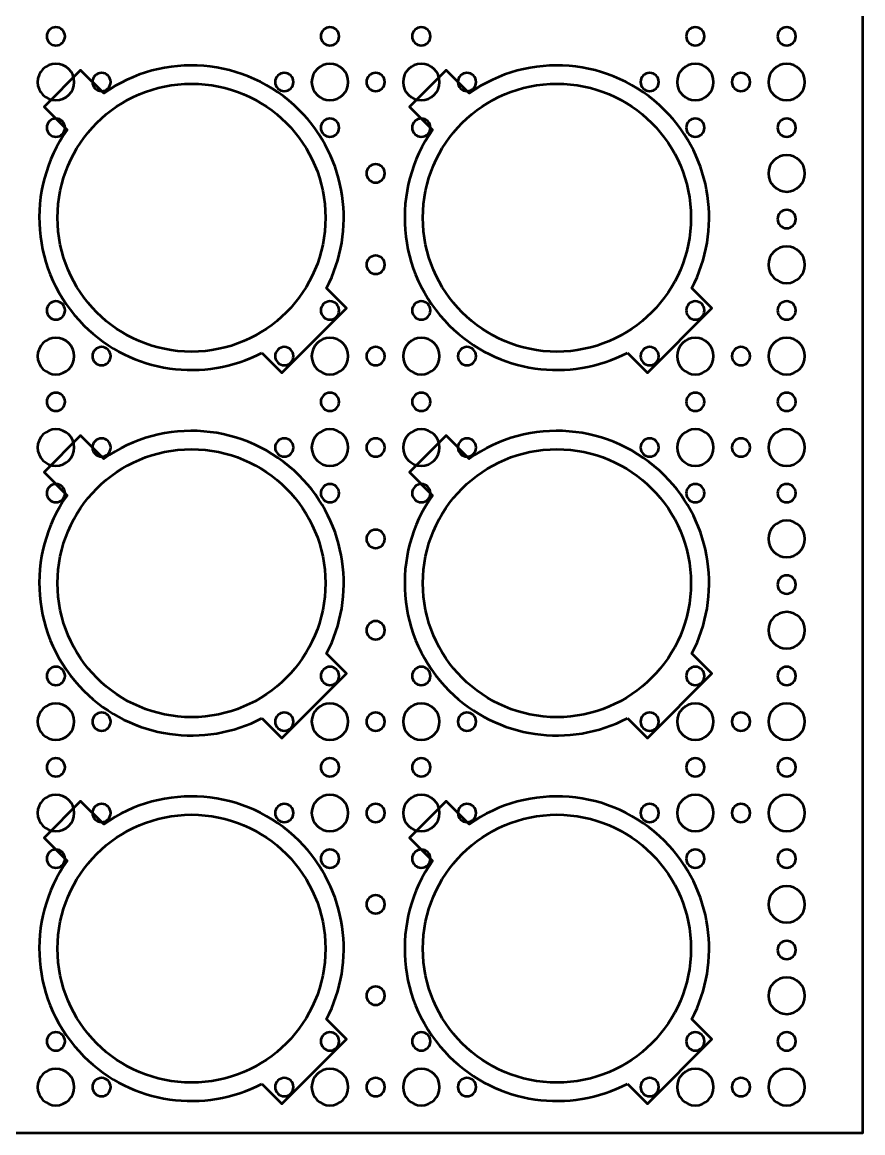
# Model space of a CAD drawing. Header units: centimetres. Extents: x -25 to 25, y -21 to 21.
# Drawn here: x 11.2 to 25, y -21 to -2.77 of the extents above; entities that cross this region are included whole.
import ezdxf

# ---------------------------------------------------------------- set-up
doc = ezdxf.new("R2010")
doc.units = ezdxf.units.CM
doc.header["$MEASUREMENT"] = 0
doc.layers.add('Layer 1', color=7, linetype='Continuous')

msp = doc.modelspace()

# ---------------------------------------------------------------- linework, layer by layer
at = {"layer": 'Layer 1', "lineweight": 53}
msp.add_lwpolyline([(-25, -21), (25, -21), (25, 21), (-25, 21), (-25, -21)], close=True, dxfattribs=at)
for centre in [(13.97716, -5.97715), (19.97716, -5.97715), (13.97716, -11.97715), (19.97716, -11.97715), (13.97716, -17.97715), (19.97716, -17.97715)]:
    msp.add_ellipse(centre, major_axis=(0, 2.2), ratio=1, dxfattribs=at)
for points in [[(11.6, -2.99998), (11.6, -2.91714), (11.66716, -2.84998), (11.75, -2.84998), (11.75, -2.84998), (11.83284, -2.84998), (11.9, -2.91714), (11.9, -2.99998), (11.9, -2.99998), (11.9, -3.08282), (11.83284, -3.14998), (11.75, -3.14998), (11.75, -3.14998), (11.66716, -3.14998), (11.6, -3.08282), (11.6, -2.99998)], [(16.1, -2.99998), (16.1, -2.91714), (16.16716, -2.84998), (16.25, -2.84998), (16.25, -2.84998), (16.33284, -2.84998), (16.4, -2.91714), (16.4, -2.99998), (16.4, -2.99998), (16.4, -3.08282), (16.33284, -3.14998), (16.25, -3.14998), (16.25, -3.14998), (16.16716, -3.14998), (16.1, -3.08282), (16.1, -2.99998)], [(17.6, -2.99998), (17.6, -2.91714), (17.66716, -2.84998), (17.75, -2.84998), (17.75, -2.84998), (17.83284, -2.84998), (17.9, -2.91714), (17.9, -2.99998), (17.9, -2.99998), (17.9, -3.08282), (17.83284, -3.14998), (17.75, -3.14998), (17.75, -3.14998), (17.66716, -3.14998), (17.6, -3.08282), (17.6, -2.99998)], [(22.1, -2.99998), (22.1, -2.91714), (22.16716, -2.84998), (22.25, -2.84998), (22.25, -2.84998), (22.33284, -2.84998), (22.4, -2.91714), (22.4, -2.99998), (22.4, -2.99998), (22.4, -3.08282), (22.33284, -3.14998), (22.25, -3.14998), (22.25, -3.14998), (22.16716, -3.14998), (22.1, -3.08282), (22.1, -2.99998)], [(23.6, -2.99998), (23.6, -2.91714), (23.66716, -2.84998), (23.75, -2.84998), (23.75, -2.84998), (23.83284, -2.84998), (23.9, -2.91714), (23.9, -2.99998), (23.9, -2.99998), (23.9, -3.08282), (23.83284, -3.14998), (23.75, -3.14998), (23.75, -3.14998), (23.66716, -3.14998), (23.6, -3.08282), (23.6, -2.99998)], [(11.75, -3.44998), (11.91569, -3.44998), (12.05, -3.58429), (12.05, -3.74998), (12.05, -3.74998), (12.05, -3.91567), (11.91569, -4.04998), (11.75, -4.04998), (11.75, -4.04998), (11.58431, -4.04998), (11.45, -3.91567), (11.45, -3.74998), (11.45, -3.74998), (11.45, -3.58429), (11.58431, -3.44998), (11.75, -3.44998)], [(16.25, -3.44998), (16.41569, -3.44998), (16.55, -3.58429), (16.55, -3.74998), (16.55, -3.74998), (16.55, -3.91567), (16.41569, -4.04998), (16.25, -4.04998), (16.25, -4.04998), (16.08431, -4.04998), (15.95, -3.91567), (15.95, -3.74998), (15.95, -3.74998), (15.95, -3.58429), (16.08431, -3.44998), (16.25, -3.44998)], [(17.75, -3.44998), (17.91569, -3.44998), (18.05, -3.58429), (18.05, -3.74998), (18.05, -3.74998), (18.05, -3.91567), (17.91569, -4.04998), (17.75, -4.04998), (17.75, -4.04998), (17.58431, -4.04998), (17.45, -3.91567), (17.45, -3.74998), (17.45, -3.74998), (17.45, -3.58429), (17.58431, -3.44998), (17.75, -3.44998)], [(22.25, -3.44998), (22.41569, -3.44998), (22.55, -3.58429), (22.55, -3.74998), (22.55, -3.74998), (22.55, -3.91567), (22.41569, -4.04998), (22.25, -4.04998), (22.25, -4.04998), (22.08431, -4.04998), (21.95, -3.91567), (21.95, -3.74998), (21.95, -3.74998), (21.95, -3.58429), (22.08431, -3.44998), (22.25, -3.44998)], [(23.75, -3.44998), (23.91569, -3.44998), (24.05, -3.58429), (24.05, -3.74998), (24.05, -3.74998), (24.05, -3.91567), (23.91569, -4.04998), (23.75, -4.04998), (23.75, -4.04998), (23.58431, -4.04998), (23.45, -3.91567), (23.45, -3.74998), (23.45, -3.74998), (23.45, -3.58429), (23.58431, -3.44998), (23.75, -3.44998)], [(12.5, -3.59998), (12.58284, -3.59998), (12.65, -3.66714), (12.65, -3.74998), (12.65, -3.74998), (12.65, -3.83282), (12.58284, -3.89998), (12.5, -3.89998), (12.5, -3.89998), (12.41716, -3.89998), (12.35, -3.83282), (12.35, -3.74998), (12.35, -3.74998), (12.35, -3.66714), (12.41716, -3.59998), (12.5, -3.59998)], [(15.5, -3.59998), (15.58284, -3.59998), (15.65, -3.66714), (15.65, -3.74998), (15.65, -3.74998), (15.65, -3.83282), (15.58284, -3.89998), (15.5, -3.89998), (15.5, -3.89998), (15.41716, -3.89998), (15.35, -3.83282), (15.35, -3.74998), (15.35, -3.74998), (15.35, -3.66714), (15.41716, -3.59998), (15.5, -3.59998)], [(17, -3.59998), (17.08284, -3.59998), (17.15, -3.66714), (17.15, -3.74998), (17.15, -3.74998), (17.15, -3.83282), (17.08284, -3.89998), (17, -3.89998), (17, -3.89998), (16.91716, -3.89998), (16.85, -3.83282), (16.85, -3.74998), (16.85, -3.74998), (16.85, -3.66714), (16.91716, -3.59998), (17, -3.59998)], [(18.5, -3.59998), (18.58284, -3.59998), (18.65, -3.66714), (18.65, -3.74998), (18.65, -3.74998), (18.65, -3.83282), (18.58284, -3.89998), (18.5, -3.89998), (18.5, -3.89998), (18.41716, -3.89998), (18.35, -3.83282), (18.35, -3.74998), (18.35, -3.74998), (18.35, -3.66714), (18.41716, -3.59998), (18.5, -3.59998)], [(21.5, -3.59998), (21.58284, -3.59998), (21.65, -3.66714), (21.65, -3.74998), (21.65, -3.74998), (21.65, -3.83282), (21.58284, -3.89998), (21.5, -3.89998), (21.5, -3.89998), (21.41716, -3.89998), (21.35, -3.83282), (21.35, -3.74998), (21.35, -3.74998), (21.35, -3.66714), (21.41716, -3.59998), (21.5, -3.59998)], [(23, -3.59998), (23.08284, -3.59998), (23.15, -3.66714), (23.15, -3.74998), (23.15, -3.74998), (23.15, -3.83282), (23.08284, -3.89998), (23, -3.89998), (23, -3.89998), (22.91716, -3.89998), (22.85, -3.83282), (22.85, -3.74998), (22.85, -3.74998), (22.85, -3.66714), (22.91716, -3.59998), (23, -3.59998)], [(11.6, -4.49998), (11.6, -4.41714), (11.66716, -4.34998), (11.75, -4.34998), (11.75, -4.34998), (11.83284, -4.34998), (11.9, -4.41714), (11.9, -4.49998), (11.9, -4.49998), (11.9, -4.58282), (11.83284, -4.64998), (11.75, -4.64998), (11.75, -4.64998), (11.66716, -4.64998), (11.6, -4.58282), (11.6, -4.49998)], [(16.1, -4.49998), (16.1, -4.41714), (16.16716, -4.34998), (16.25, -4.34998), (16.25, -4.34998), (16.33284, -4.34998), (16.4, -4.41714), (16.4, -4.49998), (16.4, -4.49998), (16.4, -4.58282), (16.33284, -4.64998), (16.25, -4.64998), (16.25, -4.64998), (16.16716, -4.64998), (16.1, -4.58282), (16.1, -4.49998)], [(17.6, -4.49998), (17.6, -4.41714), (17.66716, -4.34998), (17.75, -4.34998), (17.75, -4.34998), (17.83284, -4.34998), (17.9, -4.41714), (17.9, -4.49998), (17.9, -4.49998), (17.9, -4.58282), (17.83284, -4.64998), (17.75, -4.64998), (17.75, -4.64998), (17.66716, -4.64998), (17.6, -4.58282), (17.6, -4.49998)], [(22.1, -4.49998), (22.1, -4.41714), (22.16716, -4.34998), (22.25, -4.34998), (22.25, -4.34998), (22.33284, -4.34998), (22.4, -4.41714), (22.4, -4.49998), (22.4, -4.49998), (22.4, -4.58282), (22.33284, -4.64998), (22.25, -4.64998), (22.25, -4.64998), (22.16716, -4.64998), (22.1, -4.58282), (22.1, -4.49998)], [(23.6, -4.49998), (23.6, -4.41714), (23.66716, -4.34998), (23.75, -4.34998), (23.75, -4.34998), (23.83284, -4.34998), (23.9, -4.41714), (23.9, -4.49998), (23.9, -4.49998), (23.9, -4.58282), (23.83284, -4.64998), (23.75, -4.64998), (23.75, -4.64998), (23.66716, -4.64998), (23.6, -4.58282), (23.6, -4.49998)], [(17, -5.09998), (17.08284, -5.09998), (17.15, -5.16714), (17.15, -5.24998), (17.15, -5.24998), (17.15, -5.33282), (17.08284, -5.39998), (17, -5.39998), (17, -5.39998), (16.91716, -5.39998), (16.85, -5.33282), (16.85, -5.24998), (16.85, -5.24998), (16.85, -5.16714), (16.91716, -5.09998), (17, -5.09998)], [(23.45, -5.24998), (23.45, -5.08429), (23.58431, -4.94998), (23.75, -4.94998), (23.75, -4.94998), (23.91569, -4.94998), (24.05, -5.08429), (24.05, -5.24998), (24.05, -5.24998), (24.05, -5.41567), (23.91569, -5.54998), (23.75, -5.54998), (23.75, -5.54998), (23.58431, -5.54998), (23.45, -5.41567), (23.45, -5.24998)], [(23.6, -5.99998), (23.6, -5.91714), (23.66716, -5.84998), (23.75, -5.84998), (23.75, -5.84998), (23.83284, -5.84998), (23.9, -5.91714), (23.9, -5.99998), (23.9, -5.99998), (23.9, -6.08282), (23.83284, -6.14998), (23.75, -6.14998), (23.75, -6.14998), (23.66716, -6.14998), (23.6, -6.08282), (23.6, -5.99998)], [(23.45, -6.74998), (23.45, -6.58429), (23.58431, -6.44998), (23.75, -6.44998), (23.75, -6.44998), (23.91569, -6.44998), (24.05, -6.58429), (24.05, -6.74998), (24.05, -6.74998), (24.05, -6.91567), (23.91569, -7.04998), (23.75, -7.04998), (23.75, -7.04998), (23.58431, -7.04998), (23.45, -6.91567), (23.45, -6.74998)], [(17, -6.59998), (17.08284, -6.59998), (17.15, -6.66714), (17.15, -6.74998), (17.15, -6.74998), (17.15, -6.83282), (17.08284, -6.89998), (17, -6.89998), (17, -6.89998), (16.91716, -6.89998), (16.85, -6.83282), (16.85, -6.74998), (16.85, -6.74998), (16.85, -6.66714), (16.91716, -6.59998), (17, -6.59998)], [(11.6, -7.49998), (11.6, -7.41714), (11.66716, -7.34998), (11.75, -7.34998), (11.75, -7.34998), (11.83284, -7.34998), (11.9, -7.41714), (11.9, -7.49998), (11.9, -7.49998), (11.9, -7.58282), (11.83284, -7.64998), (11.75, -7.64998), (11.75, -7.64998), (11.66716, -7.64998), (11.6, -7.58282), (11.6, -7.49998)], [(16.1, -7.49998), (16.1, -7.41714), (16.16716, -7.34998), (16.25, -7.34998), (16.25, -7.34998), (16.33284, -7.34998), (16.4, -7.41714), (16.4, -7.49998), (16.4, -7.49998), (16.4, -7.58282), (16.33284, -7.64998), (16.25, -7.64998), (16.25, -7.64998), (16.16716, -7.64998), (16.1, -7.58282), (16.1, -7.49998)], [(17.6, -7.49998), (17.6, -7.41714), (17.66716, -7.34998), (17.75, -7.34998), (17.75, -7.34998), (17.83284, -7.34998), (17.9, -7.41714), (17.9, -7.49998), (17.9, -7.49998), (17.9, -7.58282), (17.83284, -7.64998), (17.75, -7.64998), (17.75, -7.64998), (17.66716, -7.64998), (17.6, -7.58282), (17.6, -7.49998)], [(22.1, -7.49998), (22.1, -7.41714), (22.16716, -7.34998), (22.25, -7.34998), (22.25, -7.34998), (22.33284, -7.34998), (22.4, -7.41714), (22.4, -7.49998), (22.4, -7.49998), (22.4, -7.58282), (22.33284, -7.64998), (22.25, -7.64998), (22.25, -7.64998), (22.16716, -7.64998), (22.1, -7.58282), (22.1, -7.49998)], [(23.6, -7.49998), (23.6, -7.41714), (23.66716, -7.34998), (23.75, -7.34998), (23.75, -7.34998), (23.83284, -7.34998), (23.9, -7.41714), (23.9, -7.49998), (23.9, -7.49998), (23.9, -7.58282), (23.83284, -7.64998), (23.75, -7.64998), (23.75, -7.64998), (23.66716, -7.64998), (23.6, -7.58282), (23.6, -7.49998)], [(11.75, -7.94998), (11.91569, -7.94998), (12.05, -8.08429), (12.05, -8.24998), (12.05, -8.24998), (12.05, -8.41567), (11.91569, -8.54998), (11.75, -8.54998), (11.75, -8.54998), (11.58431, -8.54998), (11.45, -8.41567), (11.45, -8.24998), (11.45, -8.24998), (11.45, -8.08429), (11.58431, -7.94998), (11.75, -7.94998)], [(16.25, -7.94998), (16.41569, -7.94998), (16.55, -8.08429), (16.55, -8.24998), (16.55, -8.24998), (16.55, -8.41567), (16.41569, -8.54998), (16.25, -8.54998), (16.25, -8.54998), (16.08431, -8.54998), (15.95, -8.41567), (15.95, -8.24998), (15.95, -8.24998), (15.95, -8.08429), (16.08431, -7.94998), (16.25, -7.94998)], [(17.75, -7.94998), (17.91569, -7.94998), (18.05, -8.08429), (18.05, -8.24998), (18.05, -8.24998), (18.05, -8.41567), (17.91569, -8.54998), (17.75, -8.54998), (17.75, -8.54998), (17.58431, -8.54998), (17.45, -8.41567), (17.45, -8.24998), (17.45, -8.24998), (17.45, -8.08429), (17.58431, -7.94998), (17.75, -7.94998)], [(22.25, -7.94998), (22.41569, -7.94998), (22.55, -8.08429), (22.55, -8.24998), (22.55, -8.24998), (22.55, -8.41567), (22.41569, -8.54998), (22.25, -8.54998), (22.25, -8.54998), (22.08431, -8.54998), (21.95, -8.41567), (21.95, -8.24998), (21.95, -8.24998), (21.95, -8.08429), (22.08431, -7.94998), (22.25, -7.94998)], [(23.75, -7.94998), (23.91569, -7.94998), (24.05, -8.08429), (24.05, -8.24998), (24.05, -8.24998), (24.05, -8.41567), (23.91569, -8.54998), (23.75, -8.54998), (23.75, -8.54998), (23.58431, -8.54998), (23.45, -8.41567), (23.45, -8.24998), (23.45, -8.24998), (23.45, -8.08429), (23.58431, -7.94998), (23.75, -7.94998)], [(12.5, -8.09998), (12.58284, -8.09998), (12.65, -8.16714), (12.65, -8.24998), (12.65, -8.24998), (12.65, -8.33282), (12.58284, -8.39998), (12.5, -8.39998), (12.5, -8.39998), (12.41716, -8.39998), (12.35, -8.33282), (12.35, -8.24998), (12.35, -8.24998), (12.35, -8.16714), (12.41716, -8.09998), (12.5, -8.09998)], [(15.5, -8.09998), (15.58284, -8.09998), (15.65, -8.16714), (15.65, -8.24998), (15.65, -8.24998), (15.65, -8.33282), (15.58284, -8.39998), (15.5, -8.39998), (15.5, -8.39998), (15.41716, -8.39998), (15.35, -8.33282), (15.35, -8.24998), (15.35, -8.24998), (15.35, -8.16714), (15.41716, -8.09998), (15.5, -8.09998)], [(17, -8.09998), (17.08284, -8.09998), (17.15, -8.16714), (17.15, -8.24998), (17.15, -8.24998), (17.15, -8.33282), (17.08284, -8.39998), (17, -8.39998), (17, -8.39998), (16.91716, -8.39998), (16.85, -8.33282), (16.85, -8.24998), (16.85, -8.24998), (16.85, -8.16714), (16.91716, -8.09998), (17, -8.09998)], [(18.5, -8.09998), (18.58284, -8.09998), (18.65, -8.16714), (18.65, -8.24998), (18.65, -8.24998), (18.65, -8.33282), (18.58284, -8.39998), (18.5, -8.39998), (18.5, -8.39998), (18.41716, -8.39998), (18.35, -8.33282), (18.35, -8.24998), (18.35, -8.24998), (18.35, -8.16714), (18.41716, -8.09998), (18.5, -8.09998)], [(21.5, -8.09998), (21.58284, -8.09998), (21.65, -8.16714), (21.65, -8.24998), (21.65, -8.24998), (21.65, -8.33282), (21.58284, -8.39998), (21.5, -8.39998), (21.5, -8.39998), (21.41716, -8.39998), (21.35, -8.33282), (21.35, -8.24998), (21.35, -8.24998), (21.35, -8.16714), (21.41716, -8.09998), (21.5, -8.09998)], [(23, -8.09998), (23.08284, -8.09998), (23.15, -8.16714), (23.15, -8.24998), (23.15, -8.24998), (23.15, -8.33282), (23.08284, -8.39998), (23, -8.39998), (23, -8.39998), (22.91716, -8.39998), (22.85, -8.33282), (22.85, -8.24998), (22.85, -8.24998), (22.85, -8.16714), (22.91716, -8.09998), (23, -8.09998)], [(11.6, -8.99998), (11.6, -8.91714), (11.66716, -8.84998), (11.75, -8.84998), (11.75, -8.84998), (11.83284, -8.84998), (11.9, -8.91714), (11.9, -8.99998), (11.9, -8.99998), (11.9, -9.08282), (11.83284, -9.14998), (11.75, -9.14998), (11.75, -9.14998), (11.66716, -9.14998), (11.6, -9.08282), (11.6, -8.99998)], [(16.1, -8.99998), (16.1, -8.91714), (16.16716, -8.84998), (16.25, -8.84998), (16.25, -8.84998), (16.33284, -8.84998), (16.4, -8.91714), (16.4, -8.99998), (16.4, -8.99998), (16.4, -9.08282), (16.33284, -9.14998), (16.25, -9.14998), (16.25, -9.14998), (16.16716, -9.14998), (16.1, -9.08282), (16.1, -8.99998)], [(17.6, -8.99998), (17.6, -8.91714), (17.66716, -8.84998), (17.75, -8.84998), (17.75, -8.84998), (17.83284, -8.84998), (17.9, -8.91714), (17.9, -8.99998), (17.9, -8.99998), (17.9, -9.08282), (17.83284, -9.14998), (17.75, -9.14998), (17.75, -9.14998), (17.66716, -9.14998), (17.6, -9.08282), (17.6, -8.99998)], [(22.1, -8.99998), (22.1, -8.91714), (22.16716, -8.84998), (22.25, -8.84998), (22.25, -8.84998), (22.33284, -8.84998), (22.4, -8.91714), (22.4, -8.99998), (22.4, -8.99998), (22.4, -9.08282), (22.33284, -9.14998), (22.25, -9.14998), (22.25, -9.14998), (22.16716, -9.14998), (22.1, -9.08282), (22.1, -8.99998)], [(23.6, -8.99998), (23.6, -8.91714), (23.66716, -8.84998), (23.75, -8.84998), (23.75, -8.84998), (23.83284, -8.84998), (23.9, -8.91714), (23.9, -8.99998), (23.9, -8.99998), (23.9, -9.08282), (23.83284, -9.14998), (23.75, -9.14998), (23.75, -9.14998), (23.66716, -9.14998), (23.6, -9.08282), (23.6, -8.99998)], [(11.75, -9.44998), (11.91569, -9.44998), (12.05, -9.58429), (12.05, -9.74998), (12.05, -9.74998), (12.05, -9.91567), (11.91569, -10.04998), (11.75, -10.04998), (11.75, -10.04998), (11.58431, -10.04998), (11.45, -9.91567), (11.45, -9.74998), (11.45, -9.74998), (11.45, -9.58429), (11.58431, -9.44998), (11.75, -9.44998)], [(16.25, -9.44998), (16.41569, -9.44998), (16.55, -9.58429), (16.55, -9.74998), (16.55, -9.74998), (16.55, -9.91567), (16.41569, -10.04998), (16.25, -10.04998), (16.25, -10.04998), (16.08431, -10.04998), (15.95, -9.91567), (15.95, -9.74998), (15.95, -9.74998), (15.95, -9.58429), (16.08431, -9.44998), (16.25, -9.44998)], [(17.75, -9.44998), (17.91569, -9.44998), (18.05, -9.58429), (18.05, -9.74998), (18.05, -9.74998), (18.05, -9.91567), (17.91569, -10.04998), (17.75, -10.04998), (17.75, -10.04998), (17.58431, -10.04998), (17.45, -9.91567), (17.45, -9.74998), (17.45, -9.74998), (17.45, -9.58429), (17.58431, -9.44998), (17.75, -9.44998)], [(22.25, -9.44998), (22.41569, -9.44998), (22.55, -9.58429), (22.55, -9.74998), (22.55, -9.74998), (22.55, -9.91567), (22.41569, -10.04998), (22.25, -10.04998), (22.25, -10.04998), (22.08431, -10.04998), (21.95, -9.91567), (21.95, -9.74998), (21.95, -9.74998), (21.95, -9.58429), (22.08431, -9.44998), (22.25, -9.44998)], [(23.75, -9.44998), (23.91569, -9.44998), (24.05, -9.58429), (24.05, -9.74998), (24.05, -9.74998), (24.05, -9.91567), (23.91569, -10.04998), (23.75, -10.04998), (23.75, -10.04998), (23.58431, -10.04998), (23.45, -9.91567), (23.45, -9.74998), (23.45, -9.74998), (23.45, -9.58429), (23.58431, -9.44998), (23.75, -9.44998)], [(12.5, -9.59998), (12.58284, -9.59998), (12.65, -9.66714), (12.65, -9.74998), (12.65, -9.74998), (12.65, -9.83282), (12.58284, -9.89998), (12.5, -9.89998), (12.5, -9.89998), (12.41716, -9.89998), (12.35, -9.83282), (12.35, -9.74998), (12.35, -9.74998), (12.35, -9.66714), (12.41716, -9.59998), (12.5, -9.59998)], [(15.5, -9.59998), (15.58284, -9.59998), (15.65, -9.66714), (15.65, -9.74998), (15.65, -9.74998), (15.65, -9.83282), (15.58284, -9.89998), (15.5, -9.89998), (15.5, -9.89998), (15.41716, -9.89998), (15.35, -9.83282), (15.35, -9.74998), (15.35, -9.74998), (15.35, -9.66714), (15.41716, -9.59998), (15.5, -9.59998)], [(17, -9.59998), (17.08284, -9.59998), (17.15, -9.66714), (17.15, -9.74998), (17.15, -9.74998), (17.15, -9.83282), (17.08284, -9.89998), (17, -9.89998), (17, -9.89998), (16.91716, -9.89998), (16.85, -9.83282), (16.85, -9.74998), (16.85, -9.74998), (16.85, -9.66714), (16.91716, -9.59998), (17, -9.59998)], [(18.5, -9.59998), (18.58284, -9.59998), (18.65, -9.66714), (18.65, -9.74998), (18.65, -9.74998), (18.65, -9.83282), (18.58284, -9.89998), (18.5, -9.89998), (18.5, -9.89998), (18.41716, -9.89998), (18.35, -9.83282), (18.35, -9.74998), (18.35, -9.74998), (18.35, -9.66714), (18.41716, -9.59998), (18.5, -9.59998)], [(21.5, -9.59998), (21.58284, -9.59998), (21.65, -9.66714), (21.65, -9.74998), (21.65, -9.74998), (21.65, -9.83282), (21.58284, -9.89998), (21.5, -9.89998), (21.5, -9.89998), (21.41716, -9.89998), (21.35, -9.83282), (21.35, -9.74998), (21.35, -9.74998), (21.35, -9.66714), (21.41716, -9.59998), (21.5, -9.59998)], [(23, -9.59998), (23.08284, -9.59998), (23.15, -9.66714), (23.15, -9.74998), (23.15, -9.74998), (23.15, -9.83282), (23.08284, -9.89998), (23, -9.89998), (23, -9.89998), (22.91716, -9.89998), (22.85, -9.83282), (22.85, -9.74998), (22.85, -9.74998), (22.85, -9.66714), (22.91716, -9.59998), (23, -9.59998)], [(11.6, -10.49998), (11.6, -10.41714), (11.66716, -10.34998), (11.75, -10.34998), (11.75, -10.34998), (11.83284, -10.34998), (11.9, -10.41714), (11.9, -10.49998), (11.9, -10.49998), (11.9, -10.58282), (11.83284, -10.64998), (11.75, -10.64998), (11.75, -10.64998), (11.66716, -10.64998), (11.6, -10.58282), (11.6, -10.49998)], [(16.1, -10.49998), (16.1, -10.41714), (16.16716, -10.34998), (16.25, -10.34998), (16.25, -10.34998), (16.33284, -10.34998), (16.4, -10.41714), (16.4, -10.49998), (16.4, -10.49998), (16.4, -10.58282), (16.33284, -10.64998), (16.25, -10.64998), (16.25, -10.64998), (16.16716, -10.64998), (16.1, -10.58282), (16.1, -10.49998)], [(17.6, -10.49998), (17.6, -10.41714), (17.66716, -10.34998), (17.75, -10.34998), (17.75, -10.34998), (17.83284, -10.34998), (17.9, -10.41714), (17.9, -10.49998), (17.9, -10.49998), (17.9, -10.58282), (17.83284, -10.64998), (17.75, -10.64998), (17.75, -10.64998), (17.66716, -10.64998), (17.6, -10.58282), (17.6, -10.49998)], [(22.1, -10.49998), (22.1, -10.41714), (22.16716, -10.34998), (22.25, -10.34998), (22.25, -10.34998), (22.33284, -10.34998), (22.4, -10.41714), (22.4, -10.49998), (22.4, -10.49998), (22.4, -10.58282), (22.33284, -10.64998), (22.25, -10.64998), (22.25, -10.64998), (22.16716, -10.64998), (22.1, -10.58282), (22.1, -10.49998)], [(23.6, -10.49998), (23.6, -10.41714), (23.66716, -10.34998), (23.75, -10.34998), (23.75, -10.34998), (23.83284, -10.34998), (23.9, -10.41714), (23.9, -10.49998), (23.9, -10.49998), (23.9, -10.58282), (23.83284, -10.64998), (23.75, -10.64998), (23.75, -10.64998), (23.66716, -10.64998), (23.6, -10.58282), (23.6, -10.49998)], [(17, -11.09998), (17.08284, -11.09998), (17.15, -11.16714), (17.15, -11.24998), (17.15, -11.24998), (17.15, -11.33282), (17.08284, -11.39998), (17, -11.39998), (17, -11.39998), (16.91716, -11.39998), (16.85, -11.33282), (16.85, -11.24998), (16.85, -11.24998), (16.85, -11.16714), (16.91716, -11.09998), (17, -11.09998)], [(23.45, -11.24998), (23.45, -11.08429), (23.58431, -10.94998), (23.75, -10.94998), (23.75, -10.94998), (23.91569, -10.94998), (24.05, -11.08429), (24.05, -11.24998), (24.05, -11.24998), (24.05, -11.41567), (23.91569, -11.54998), (23.75, -11.54998), (23.75, -11.54998), (23.58431, -11.54998), (23.45, -11.41567), (23.45, -11.24998)], [(23.6, -11.99998), (23.6, -11.91714), (23.66716, -11.84998), (23.75, -11.84998), (23.75, -11.84998), (23.83284, -11.84998), (23.9, -11.91714), (23.9, -11.99998), (23.9, -11.99998), (23.9, -12.08282), (23.83284, -12.14998), (23.75, -12.14998), (23.75, -12.14998), (23.66716, -12.14998), (23.6, -12.08282), (23.6, -11.99998)], [(23.45, -12.74998), (23.45, -12.58429), (23.58431, -12.44998), (23.75, -12.44998), (23.75, -12.44998), (23.91569, -12.44998), (24.05, -12.58429), (24.05, -12.74998), (24.05, -12.74998), (24.05, -12.91567), (23.91569, -13.04998), (23.75, -13.04998), (23.75, -13.04998), (23.58431, -13.04998), (23.45, -12.91567), (23.45, -12.74998)], [(17, -12.59998), (17.08284, -12.59998), (17.15, -12.66714), (17.15, -12.74998), (17.15, -12.74998), (17.15, -12.83282), (17.08284, -12.89998), (17, -12.89998), (17, -12.89998), (16.91716, -12.89998), (16.85, -12.83282), (16.85, -12.74998), (16.85, -12.74998), (16.85, -12.66714), (16.91716, -12.59998), (17, -12.59998)], [(11.6, -13.49998), (11.6, -13.41714), (11.66716, -13.34998), (11.75, -13.34998), (11.75, -13.34998), (11.83284, -13.34998), (11.9, -13.41714), (11.9, -13.49998), (11.9, -13.49998), (11.9, -13.58282), (11.83284, -13.64998), (11.75, -13.64998), (11.75, -13.64998), (11.66716, -13.64998), (11.6, -13.58282), (11.6, -13.49998)], [(16.1, -13.49998), (16.1, -13.41714), (16.16716, -13.34998), (16.25, -13.34998), (16.25, -13.34998), (16.33284, -13.34998), (16.4, -13.41714), (16.4, -13.49998), (16.4, -13.49998), (16.4, -13.58282), (16.33284, -13.64998), (16.25, -13.64998), (16.25, -13.64998), (16.16716, -13.64998), (16.1, -13.58282), (16.1, -13.49998)], [(17.6, -13.49998), (17.6, -13.41714), (17.66716, -13.34998), (17.75, -13.34998), (17.75, -13.34998), (17.83284, -13.34998), (17.9, -13.41714), (17.9, -13.49998), (17.9, -13.49998), (17.9, -13.58282), (17.83284, -13.64998), (17.75, -13.64998), (17.75, -13.64998), (17.66716, -13.64998), (17.6, -13.58282), (17.6, -13.49998)], [(22.1, -13.49998), (22.1, -13.41714), (22.16716, -13.34998), (22.25, -13.34998), (22.25, -13.34998), (22.33284, -13.34998), (22.4, -13.41714), (22.4, -13.49998), (22.4, -13.49998), (22.4, -13.58282), (22.33284, -13.64998), (22.25, -13.64998), (22.25, -13.64998), (22.16716, -13.64998), (22.1, -13.58282), (22.1, -13.49998)], [(23.6, -13.49998), (23.6, -13.41714), (23.66716, -13.34998), (23.75, -13.34998), (23.75, -13.34998), (23.83284, -13.34998), (23.9, -13.41714), (23.9, -13.49998), (23.9, -13.49998), (23.9, -13.58282), (23.83284, -13.64998), (23.75, -13.64998), (23.75, -13.64998), (23.66716, -13.64998), (23.6, -13.58282), (23.6, -13.49998)], [(11.75, -13.94998), (11.91569, -13.94998), (12.05, -14.08429), (12.05, -14.24998), (12.05, -14.24998), (12.05, -14.41567), (11.91569, -14.54998), (11.75, -14.54998), (11.75, -14.54998), (11.58431, -14.54998), (11.45, -14.41567), (11.45, -14.24998), (11.45, -14.24998), (11.45, -14.08429), (11.58431, -13.94998), (11.75, -13.94998)], [(16.25, -13.94998), (16.41569, -13.94998), (16.55, -14.08429), (16.55, -14.24998), (16.55, -14.24998), (16.55, -14.41567), (16.41569, -14.54998), (16.25, -14.54998), (16.25, -14.54998), (16.08431, -14.54998), (15.95, -14.41567), (15.95, -14.24998), (15.95, -14.24998), (15.95, -14.08429), (16.08431, -13.94998), (16.25, -13.94998)], [(17.75, -13.94998), (17.91569, -13.94998), (18.05, -14.08429), (18.05, -14.24998), (18.05, -14.24998), (18.05, -14.41567), (17.91569, -14.54998), (17.75, -14.54998), (17.75, -14.54998), (17.58431, -14.54998), (17.45, -14.41567), (17.45, -14.24998), (17.45, -14.24998), (17.45, -14.08429), (17.58431, -13.94998), (17.75, -13.94998)], [(22.25, -13.94998), (22.41569, -13.94998), (22.55, -14.08429), (22.55, -14.24998), (22.55, -14.24998), (22.55, -14.41567), (22.41569, -14.54998), (22.25, -14.54998), (22.25, -14.54998), (22.08431, -14.54998), (21.95, -14.41567), (21.95, -14.24998), (21.95, -14.24998), (21.95, -14.08429), (22.08431, -13.94998), (22.25, -13.94998)], [(23.75, -13.94998), (23.91569, -13.94998), (24.05, -14.08429), (24.05, -14.24998), (24.05, -14.24998), (24.05, -14.41567), (23.91569, -14.54998), (23.75, -14.54998), (23.75, -14.54998), (23.58431, -14.54998), (23.45, -14.41567), (23.45, -14.24998), (23.45, -14.24998), (23.45, -14.08429), (23.58431, -13.94998), (23.75, -13.94998)], [(12.5, -14.09998), (12.58284, -14.09998), (12.65, -14.16714), (12.65, -14.24998), (12.65, -14.24998), (12.65, -14.33282), (12.58284, -14.39998), (12.5, -14.39998), (12.5, -14.39998), (12.41716, -14.39998), (12.35, -14.33282), (12.35, -14.24998), (12.35, -14.24998), (12.35, -14.16714), (12.41716, -14.09998), (12.5, -14.09998)], [(15.5, -14.09998), (15.58284, -14.09998), (15.65, -14.16714), (15.65, -14.24998), (15.65, -14.24998), (15.65, -14.33282), (15.58284, -14.39998), (15.5, -14.39998), (15.5, -14.39998), (15.41716, -14.39998), (15.35, -14.33282), (15.35, -14.24998), (15.35, -14.24998), (15.35, -14.16714), (15.41716, -14.09998), (15.5, -14.09998)], [(17, -14.09998), (17.08284, -14.09998), (17.15, -14.16714), (17.15, -14.24998), (17.15, -14.24998), (17.15, -14.33282), (17.08284, -14.39998), (17, -14.39998), (17, -14.39998), (16.91716, -14.39998), (16.85, -14.33282), (16.85, -14.24998), (16.85, -14.24998), (16.85, -14.16714), (16.91716, -14.09998), (17, -14.09998)], [(18.5, -14.09998), (18.58284, -14.09998), (18.65, -14.16714), (18.65, -14.24998), (18.65, -14.24998), (18.65, -14.33282), (18.58284, -14.39998), (18.5, -14.39998), (18.5, -14.39998), (18.41716, -14.39998), (18.35, -14.33282), (18.35, -14.24998), (18.35, -14.24998), (18.35, -14.16714), (18.41716, -14.09998), (18.5, -14.09998)], [(21.5, -14.09998), (21.58284, -14.09998), (21.65, -14.16714), (21.65, -14.24998), (21.65, -14.24998), (21.65, -14.33282), (21.58284, -14.39998), (21.5, -14.39998), (21.5, -14.39998), (21.41716, -14.39998), (21.35, -14.33282), (21.35, -14.24998), (21.35, -14.24998), (21.35, -14.16714), (21.41716, -14.09998), (21.5, -14.09998)], [(23, -14.09998), (23.08284, -14.09998), (23.15, -14.16714), (23.15, -14.24998), (23.15, -14.24998), (23.15, -14.33282), (23.08284, -14.39998), (23, -14.39998), (23, -14.39998), (22.91716, -14.39998), (22.85, -14.33282), (22.85, -14.24998), (22.85, -14.24998), (22.85, -14.16714), (22.91716, -14.09998), (23, -14.09998)], [(11.6, -14.99998), (11.6, -14.91714), (11.66716, -14.84998), (11.75, -14.84998), (11.75, -14.84998), (11.83284, -14.84998), (11.9, -14.91714), (11.9, -14.99998), (11.9, -14.99998), (11.9, -15.08282), (11.83284, -15.14998), (11.75, -15.14998), (11.75, -15.14998), (11.66716, -15.14998), (11.6, -15.08282), (11.6, -14.99998)], [(16.1, -14.99998), (16.1, -14.91714), (16.16716, -14.84998), (16.25, -14.84998), (16.25, -14.84998), (16.33284, -14.84998), (16.4, -14.91714), (16.4, -14.99998), (16.4, -14.99998), (16.4, -15.08282), (16.33284, -15.14998), (16.25, -15.14998), (16.25, -15.14998), (16.16716, -15.14998), (16.1, -15.08282), (16.1, -14.99998)], [(17.6, -14.99998), (17.6, -14.91714), (17.66716, -14.84998), (17.75, -14.84998), (17.75, -14.84998), (17.83284, -14.84998), (17.9, -14.91714), (17.9, -14.99998), (17.9, -14.99998), (17.9, -15.08282), (17.83284, -15.14998), (17.75, -15.14998), (17.75, -15.14998), (17.66716, -15.14998), (17.6, -15.08282), (17.6, -14.99998)], [(22.1, -14.99998), (22.1, -14.91714), (22.16716, -14.84998), (22.25, -14.84998), (22.25, -14.84998), (22.33284, -14.84998), (22.4, -14.91714), (22.4, -14.99998), (22.4, -14.99998), (22.4, -15.08282), (22.33284, -15.14998), (22.25, -15.14998), (22.25, -15.14998), (22.16716, -15.14998), (22.1, -15.08282), (22.1, -14.99998)], [(23.6, -14.99998), (23.6, -14.91714), (23.66716, -14.84998), (23.75, -14.84998), (23.75, -14.84998), (23.83284, -14.84998), (23.9, -14.91714), (23.9, -14.99998), (23.9, -14.99998), (23.9, -15.08282), (23.83284, -15.14998), (23.75, -15.14998), (23.75, -15.14998), (23.66716, -15.14998), (23.6, -15.08282), (23.6, -14.99998)], [(11.75, -15.44998), (11.91569, -15.44998), (12.05, -15.58429), (12.05, -15.74998), (12.05, -15.74998), (12.05, -15.91567), (11.91569, -16.04998), (11.75, -16.04998), (11.75, -16.04998), (11.58431, -16.04998), (11.45, -15.91567), (11.45, -15.74998), (11.45, -15.74998), (11.45, -15.58429), (11.58431, -15.44998), (11.75, -15.44998)], [(16.25, -15.44998), (16.41569, -15.44998), (16.55, -15.58429), (16.55, -15.74998), (16.55, -15.74998), (16.55, -15.91567), (16.41569, -16.04998), (16.25, -16.04998), (16.25, -16.04998), (16.08431, -16.04998), (15.95, -15.91567), (15.95, -15.74998), (15.95, -15.74998), (15.95, -15.58429), (16.08431, -15.44998), (16.25, -15.44998)], [(17.75, -15.44998), (17.91569, -15.44998), (18.05, -15.58429), (18.05, -15.74998), (18.05, -15.74998), (18.05, -15.91567), (17.91569, -16.04998), (17.75, -16.04998), (17.75, -16.04998), (17.58431, -16.04998), (17.45, -15.91567), (17.45, -15.74998), (17.45, -15.74998), (17.45, -15.58429), (17.58431, -15.44998), (17.75, -15.44998)], [(22.25, -15.44998), (22.41569, -15.44998), (22.55, -15.58429), (22.55, -15.74998), (22.55, -15.74998), (22.55, -15.91567), (22.41569, -16.04998), (22.25, -16.04998), (22.25, -16.04998), (22.08431, -16.04998), (21.95, -15.91567), (21.95, -15.74998), (21.95, -15.74998), (21.95, -15.58429), (22.08431, -15.44998), (22.25, -15.44998)], [(23.75, -15.44998), (23.91569, -15.44998), (24.05, -15.58429), (24.05, -15.74998), (24.05, -15.74998), (24.05, -15.91567), (23.91569, -16.04998), (23.75, -16.04998), (23.75, -16.04998), (23.58431, -16.04998), (23.45, -15.91567), (23.45, -15.74998), (23.45, -15.74998), (23.45, -15.58429), (23.58431, -15.44998), (23.75, -15.44998)], [(12.5, -15.59998), (12.58284, -15.59998), (12.65, -15.66714), (12.65, -15.74998), (12.65, -15.74998), (12.65, -15.83282), (12.58284, -15.89998), (12.5, -15.89998), (12.5, -15.89998), (12.41716, -15.89998), (12.35, -15.83282), (12.35, -15.74998), (12.35, -15.74998), (12.35, -15.66714), (12.41716, -15.59998), (12.5, -15.59998)], [(15.5, -15.59998), (15.58284, -15.59998), (15.65, -15.66714), (15.65, -15.74998), (15.65, -15.74998), (15.65, -15.83282), (15.58284, -15.89998), (15.5, -15.89998), (15.5, -15.89998), (15.41716, -15.89998), (15.35, -15.83282), (15.35, -15.74998), (15.35, -15.74998), (15.35, -15.66714), (15.41716, -15.59998), (15.5, -15.59998)], [(17, -15.59998), (17.08284, -15.59998), (17.15, -15.66714), (17.15, -15.74998), (17.15, -15.74998), (17.15, -15.83282), (17.08284, -15.89998), (17, -15.89998), (17, -15.89998), (16.91716, -15.89998), (16.85, -15.83282), (16.85, -15.74998), (16.85, -15.74998), (16.85, -15.66714), (16.91716, -15.59998), (17, -15.59998)], [(18.5, -15.59998), (18.58284, -15.59998), (18.65, -15.66714), (18.65, -15.74998), (18.65, -15.74998), (18.65, -15.83282), (18.58284, -15.89998), (18.5, -15.89998), (18.5, -15.89998), (18.41716, -15.89998), (18.35, -15.83282), (18.35, -15.74998), (18.35, -15.74998), (18.35, -15.66714), (18.41716, -15.59998), (18.5, -15.59998)], [(21.5, -15.59998), (21.58284, -15.59998), (21.65, -15.66714), (21.65, -15.74998), (21.65, -15.74998), (21.65, -15.83282), (21.58284, -15.89998), (21.5, -15.89998), (21.5, -15.89998), (21.41716, -15.89998), (21.35, -15.83282), (21.35, -15.74998), (21.35, -15.74998), (21.35, -15.66714), (21.41716, -15.59998), (21.5, -15.59998)], [(23, -15.59998), (23.08284, -15.59998), (23.15, -15.66714), (23.15, -15.74998), (23.15, -15.74998), (23.15, -15.83282), (23.08284, -15.89998), (23, -15.89998), (23, -15.89998), (22.91716, -15.89998), (22.85, -15.83282), (22.85, -15.74998), (22.85, -15.74998), (22.85, -15.66714), (22.91716, -15.59998), (23, -15.59998)], [(11.6, -16.49998), (11.6, -16.41714), (11.66716, -16.34998), (11.75, -16.34998), (11.75, -16.34998), (11.83284, -16.34998), (11.9, -16.41714), (11.9, -16.49998), (11.9, -16.49998), (11.9, -16.58282), (11.83284, -16.64998), (11.75, -16.64998), (11.75, -16.64998), (11.66716, -16.64998), (11.6, -16.58282), (11.6, -16.49998)], [(16.1, -16.49998), (16.1, -16.41714), (16.16716, -16.34998), (16.25, -16.34998), (16.25, -16.34998), (16.33284, -16.34998), (16.4, -16.41714), (16.4, -16.49998), (16.4, -16.49998), (16.4, -16.58282), (16.33284, -16.64998), (16.25, -16.64998), (16.25, -16.64998), (16.16716, -16.64998), (16.1, -16.58282), (16.1, -16.49998)], [(17.6, -16.49998), (17.6, -16.41714), (17.66716, -16.34998), (17.75, -16.34998), (17.75, -16.34998), (17.83284, -16.34998), (17.9, -16.41714), (17.9, -16.49998), (17.9, -16.49998), (17.9, -16.58282), (17.83284, -16.64998), (17.75, -16.64998), (17.75, -16.64998), (17.66716, -16.64998), (17.6, -16.58282), (17.6, -16.49998)], [(22.1, -16.49998), (22.1, -16.41714), (22.16716, -16.34998), (22.25, -16.34998), (22.25, -16.34998), (22.33284, -16.34998), (22.4, -16.41714), (22.4, -16.49998), (22.4, -16.49998), (22.4, -16.58282), (22.33284, -16.64998), (22.25, -16.64998), (22.25, -16.64998), (22.16716, -16.64998), (22.1, -16.58282), (22.1, -16.49998)], [(23.6, -16.49998), (23.6, -16.41714), (23.66716, -16.34998), (23.75, -16.34998), (23.75, -16.34998), (23.83284, -16.34998), (23.9, -16.41714), (23.9, -16.49998), (23.9, -16.49998), (23.9, -16.58282), (23.83284, -16.64998), (23.75, -16.64998), (23.75, -16.64998), (23.66716, -16.64998), (23.6, -16.58282), (23.6, -16.49998)], [(23.45, -17.24998), (23.45, -17.08429), (23.58431, -16.94998), (23.75, -16.94998), (23.75, -16.94998), (23.91569, -16.94998), (24.05, -17.08429), (24.05, -17.24998), (24.05, -17.24998), (24.05, -17.41567), (23.91569, -17.54998), (23.75, -17.54998), (23.75, -17.54998), (23.58431, -17.54998), (23.45, -17.41567), (23.45, -17.24998)], [(17, -17.09998), (17.08284, -17.09998), (17.15, -17.16714), (17.15, -17.24998), (17.15, -17.24998), (17.15, -17.33282), (17.08284, -17.39998), (17, -17.39998), (17, -17.39998), (16.91716, -17.39998), (16.85, -17.33282), (16.85, -17.24998), (16.85, -17.24998), (16.85, -17.16714), (16.91716, -17.09998), (17, -17.09998)], [(23.6, -17.99998), (23.6, -17.91714), (23.66716, -17.84998), (23.75, -17.84998), (23.75, -17.84998), (23.83284, -17.84998), (23.9, -17.91714), (23.9, -17.99998), (23.9, -17.99998), (23.9, -18.08282), (23.83284, -18.14998), (23.75, -18.14998), (23.75, -18.14998), (23.66716, -18.14998), (23.6, -18.08282), (23.6, -17.99998)], [(23.45, -18.74998), (23.45, -18.58429), (23.58431, -18.44998), (23.75, -18.44998), (23.75, -18.44998), (23.91569, -18.44998), (24.05, -18.58429), (24.05, -18.74998), (24.05, -18.74998), (24.05, -18.91567), (23.91569, -19.04998), (23.75, -19.04998), (23.75, -19.04998), (23.58431, -19.04998), (23.45, -18.91567), (23.45, -18.74998)], [(17, -18.59998), (17.08284, -18.59998), (17.15, -18.66714), (17.15, -18.74998), (17.15, -18.74998), (17.15, -18.83282), (17.08284, -18.89998), (17, -18.89998), (17, -18.89998), (16.91716, -18.89998), (16.85, -18.83282), (16.85, -18.74998), (16.85, -18.74998), (16.85, -18.66714), (16.91716, -18.59998), (17, -18.59998)], [(11.6, -19.49998), (11.6, -19.41714), (11.66716, -19.34998), (11.75, -19.34998), (11.75, -19.34998), (11.83284, -19.34998), (11.9, -19.41714), (11.9, -19.49998), (11.9, -19.49998), (11.9, -19.58282), (11.83284, -19.64998), (11.75, -19.64998), (11.75, -19.64998), (11.66716, -19.64998), (11.6, -19.58282), (11.6, -19.49998)], [(16.1, -19.49998), (16.1, -19.41714), (16.16716, -19.34998), (16.25, -19.34998), (16.25, -19.34998), (16.33284, -19.34998), (16.4, -19.41714), (16.4, -19.49998), (16.4, -19.49998), (16.4, -19.58282), (16.33284, -19.64998), (16.25, -19.64998), (16.25, -19.64998), (16.16716, -19.64998), (16.1, -19.58282), (16.1, -19.49998)], [(17.6, -19.49998), (17.6, -19.41714), (17.66716, -19.34998), (17.75, -19.34998), (17.75, -19.34998), (17.83284, -19.34998), (17.9, -19.41714), (17.9, -19.49998), (17.9, -19.49998), (17.9, -19.58282), (17.83284, -19.64998), (17.75, -19.64998), (17.75, -19.64998), (17.66716, -19.64998), (17.6, -19.58282), (17.6, -19.49998)], [(22.1, -19.49998), (22.1, -19.41714), (22.16716, -19.34998), (22.25, -19.34998), (22.25, -19.34998), (22.33284, -19.34998), (22.4, -19.41714), (22.4, -19.49998), (22.4, -19.49998), (22.4, -19.58282), (22.33284, -19.64998), (22.25, -19.64998), (22.25, -19.64998), (22.16716, -19.64998), (22.1, -19.58282), (22.1, -19.49998)], [(23.6, -19.49998), (23.6, -19.41714), (23.66716, -19.34998), (23.75, -19.34998), (23.75, -19.34998), (23.83284, -19.34998), (23.9, -19.41714), (23.9, -19.49998), (23.9, -19.49998), (23.9, -19.58282), (23.83284, -19.64998), (23.75, -19.64998), (23.75, -19.64998), (23.66716, -19.64998), (23.6, -19.58282), (23.6, -19.49998)], [(11.75, -19.94998), (11.91569, -19.94998), (12.05, -20.08429), (12.05, -20.24998), (12.05, -20.24998), (12.05, -20.41567), (11.91569, -20.54998), (11.75, -20.54998), (11.75, -20.54998), (11.58431, -20.54998), (11.45, -20.41567), (11.45, -20.24998), (11.45, -20.24998), (11.45, -20.08429), (11.58431, -19.94998), (11.75, -19.94998)], [(16.25, -19.94998), (16.41569, -19.94998), (16.55, -20.08429), (16.55, -20.24998), (16.55, -20.24998), (16.55, -20.41567), (16.41569, -20.54998), (16.25, -20.54998), (16.25, -20.54998), (16.08431, -20.54998), (15.95, -20.41567), (15.95, -20.24998), (15.95, -20.24998), (15.95, -20.08429), (16.08431, -19.94998), (16.25, -19.94998)], [(17.75, -19.94998), (17.91569, -19.94998), (18.05, -20.08429), (18.05, -20.24998), (18.05, -20.24998), (18.05, -20.41567), (17.91569, -20.54998), (17.75, -20.54998), (17.75, -20.54998), (17.58431, -20.54998), (17.45, -20.41567), (17.45, -20.24998), (17.45, -20.24998), (17.45, -20.08429), (17.58431, -19.94998), (17.75, -19.94998)], [(22.25, -19.94998), (22.41569, -19.94998), (22.55, -20.08429), (22.55, -20.24998), (22.55, -20.24998), (22.55, -20.41567), (22.41569, -20.54998), (22.25, -20.54998), (22.25, -20.54998), (22.08431, -20.54998), (21.95, -20.41567), (21.95, -20.24998), (21.95, -20.24998), (21.95, -20.08429), (22.08431, -19.94998), (22.25, -19.94998)], [(23.75, -19.94998), (23.91569, -19.94998), (24.05, -20.08429), (24.05, -20.24998), (24.05, -20.24998), (24.05, -20.41567), (23.91569, -20.54998), (23.75, -20.54998), (23.75, -20.54998), (23.58431, -20.54998), (23.45, -20.41567), (23.45, -20.24998), (23.45, -20.24998), (23.45, -20.08429), (23.58431, -19.94998), (23.75, -19.94998)], [(12.5, -20.09998), (12.58284, -20.09998), (12.65, -20.16714), (12.65, -20.24998), (12.65, -20.24998), (12.65, -20.33282), (12.58284, -20.39998), (12.5, -20.39998), (12.5, -20.39998), (12.41716, -20.39998), (12.35, -20.33282), (12.35, -20.24998), (12.35, -20.24998), (12.35, -20.16714), (12.41716, -20.09998), (12.5, -20.09998)], [(15.5, -20.09998), (15.58284, -20.09998), (15.65, -20.16714), (15.65, -20.24998), (15.65, -20.24998), (15.65, -20.33282), (15.58284, -20.39998), (15.5, -20.39998), (15.5, -20.39998), (15.41716, -20.39998), (15.35, -20.33282), (15.35, -20.24998), (15.35, -20.24998), (15.35, -20.16714), (15.41716, -20.09998), (15.5, -20.09998)], [(17, -20.09998), (17.08284, -20.09998), (17.15, -20.16714), (17.15, -20.24998), (17.15, -20.24998), (17.15, -20.33282), (17.08284, -20.39998), (17, -20.39998), (17, -20.39998), (16.91716, -20.39998), (16.85, -20.33282), (16.85, -20.24998), (16.85, -20.24998), (16.85, -20.16714), (16.91716, -20.09998), (17, -20.09998)], [(18.5, -20.09998), (18.58284, -20.09998), (18.65, -20.16714), (18.65, -20.24998), (18.65, -20.24998), (18.65, -20.33282), (18.58284, -20.39998), (18.5, -20.39998), (18.5, -20.39998), (18.41716, -20.39998), (18.35, -20.33282), (18.35, -20.24998), (18.35, -20.24998), (18.35, -20.16714), (18.41716, -20.09998), (18.5, -20.09998)], [(21.5, -20.09998), (21.58284, -20.09998), (21.65, -20.16714), (21.65, -20.24998), (21.65, -20.24998), (21.65, -20.33282), (21.58284, -20.39998), (21.5, -20.39998), (21.5, -20.39998), (21.41716, -20.39998), (21.35, -20.33282), (21.35, -20.24998), (21.35, -20.24998), (21.35, -20.16714), (21.41716, -20.09998), (21.5, -20.09998)], [(23, -20.09998), (23.08284, -20.09998), (23.15, -20.16714), (23.15, -20.24998), (23.15, -20.24998), (23.15, -20.33282), (23.08284, -20.39998), (23, -20.39998), (23, -20.39998), (22.91716, -20.39998), (22.85, -20.33282), (22.85, -20.24998), (22.85, -20.24998), (22.85, -20.16714), (22.91716, -20.09998), (23, -20.09998)]]:
    msp.add_open_spline(points, degree=3, knots=[0, 0, 0, 0, 0.2, 0.2, 0.2, 0.2, 0.4, 0.4, 0.4, 0.4, 0.6, 0.6, 0.6, 0.6, 1, 1, 1, 1], dxfattribs=at)
at = {"layer": 'Layer 1', "color": 5, "lineweight": 53}
for points in [[(15.13361, -8.19426), (14.19115, -8.68618), (13.00093, -8.53646), (12.2094, -7.74492), (12.2094, -7.74492), (11.33554, -6.87106), (11.24398, -5.51131), (11.93443, -4.53546), (11.93443, -4.53546), (11.93443, -4.53546), (11.55532, -4.15635), (11.55532, -4.15635), (11.55532, -4.15635), (11.55532, -4.15635), (12.15636, -3.55531), (12.15636, -3.55531), (12.15636, -3.55531), (12.15636, -3.55531), (12.53547, -3.93442), (12.53547, -3.93442), (12.53547, -3.93442), (13.51132, -3.24397), (14.87107, -3.33553), (15.74493, -4.20939), (15.74493, -4.20939), (16.53647, -5.00092), (16.68619, -6.19114), (16.19427, -7.1336), (16.19427, -7.1336), (16.19427, -7.1336), (16.52275, -7.46208), (16.52275, -7.46208), (16.52275, -7.46208), (16.52275, -7.46208), (15.46209, -8.52274), (15.46209, -8.52274), (15.46209, -8.52274), (15.46209, -8.52274), (15.13361, -8.19426), (15.13361, -8.19426)], [(21.13361, -8.19426), (20.19115, -8.68618), (19.00093, -8.53646), (18.2094, -7.74492), (18.2094, -7.74492), (17.33554, -6.87106), (17.24398, -5.51131), (17.93443, -4.53546), (17.93443, -4.53546), (17.93443, -4.53546), (17.55532, -4.15635), (17.55532, -4.15635), (17.55532, -4.15635), (17.55532, -4.15635), (18.15636, -3.55531), (18.15636, -3.55531), (18.15636, -3.55531), (18.15636, -3.55531), (18.53547, -3.93442), (18.53547, -3.93442), (18.53547, -3.93442), (19.51132, -3.24397), (20.87107, -3.33553), (21.74493, -4.20939), (21.74493, -4.20939), (22.53647, -5.00092), (22.68619, -6.19114), (22.19427, -7.1336), (22.19427, -7.1336), (22.19427, -7.1336), (22.52275, -7.46208), (22.52275, -7.46208), (22.52275, -7.46208), (22.52275, -7.46208), (21.46209, -8.52274), (21.46209, -8.52274), (21.46209, -8.52274), (21.46209, -8.52274), (21.13361, -8.19426), (21.13361, -8.19426)], [(15.13361, -14.19426), (14.19115, -14.68618), (13.00093, -14.53646), (12.2094, -13.74492), (12.2094, -13.74492), (11.33554, -12.87106), (11.24398, -11.51131), (11.93443, -10.53546), (11.93443, -10.53546), (11.93443, -10.53546), (11.55532, -10.15635), (11.55532, -10.15635), (11.55532, -10.15635), (11.55532, -10.15635), (12.15636, -9.55531), (12.15636, -9.55531), (12.15636, -9.55531), (12.15636, -9.55531), (12.53547, -9.93442), (12.53547, -9.93442), (12.53547, -9.93442), (13.51132, -9.24397), (14.87107, -9.33553), (15.74493, -10.20939), (15.74493, -10.20939), (16.53647, -11.00092), (16.68619, -12.19114), (16.19427, -13.1336), (16.19427, -13.1336), (16.19427, -13.1336), (16.52275, -13.46208), (16.52275, -13.46208), (16.52275, -13.46208), (16.52275, -13.46208), (15.46209, -14.52274), (15.46209, -14.52274), (15.46209, -14.52274), (15.46209, -14.52274), (15.13361, -14.19426), (15.13361, -14.19426)], [(21.13361, -14.19426), (20.19115, -14.68618), (19.00093, -14.53646), (18.2094, -13.74492), (18.2094, -13.74492), (17.33554, -12.87106), (17.24398, -11.51131), (17.93443, -10.53546), (17.93443, -10.53546), (17.93443, -10.53546), (17.55532, -10.15635), (17.55532, -10.15635), (17.55532, -10.15635), (17.55532, -10.15635), (18.15636, -9.55531), (18.15636, -9.55531), (18.15636, -9.55531), (18.15636, -9.55531), (18.53547, -9.93442), (18.53547, -9.93442), (18.53547, -9.93442), (19.51132, -9.24397), (20.87107, -9.33553), (21.74493, -10.20939), (21.74493, -10.20939), (22.53647, -11.00092), (22.68619, -12.19114), (22.19427, -13.1336), (22.19427, -13.1336), (22.19427, -13.1336), (22.52275, -13.46208), (22.52275, -13.46208), (22.52275, -13.46208), (22.52275, -13.46208), (21.46209, -14.52274), (21.46209, -14.52274), (21.46209, -14.52274), (21.46209, -14.52274), (21.13361, -14.19426), (21.13361, -14.19426)], [(15.13361, -20.19426), (14.19115, -20.68618), (13.00093, -20.53646), (12.2094, -19.74492), (12.2094, -19.74492), (11.33554, -18.87106), (11.24398, -17.51131), (11.93443, -16.53546), (11.93443, -16.53546), (11.93443, -16.53546), (11.55532, -16.15635), (11.55532, -16.15635), (11.55532, -16.15635), (11.55532, -16.15635), (12.15636, -15.55531), (12.15636, -15.55531), (12.15636, -15.55531), (12.15636, -15.55531), (12.53547, -15.93442), (12.53547, -15.93442), (12.53547, -15.93442), (13.51132, -15.24397), (14.87107, -15.33553), (15.74493, -16.20939), (15.74493, -16.20939), (16.53647, -17.00092), (16.68619, -18.19114), (16.19427, -19.1336), (16.19427, -19.1336), (16.19427, -19.1336), (16.52275, -19.46208), (16.52275, -19.46208), (16.52275, -19.46208), (16.52275, -19.46208), (15.46209, -20.52274), (15.46209, -20.52274), (15.46209, -20.52274), (15.46209, -20.52274), (15.13361, -20.19426), (15.13361, -20.19426)], [(21.13361, -20.19426), (20.19115, -20.68618), (19.00093, -20.53646), (18.2094, -19.74492), (18.2094, -19.74492), (17.33554, -18.87106), (17.24398, -17.51131), (17.93443, -16.53546), (17.93443, -16.53546), (17.93443, -16.53546), (17.55532, -16.15635), (17.55532, -16.15635), (17.55532, -16.15635), (17.55532, -16.15635), (18.15636, -15.55531), (18.15636, -15.55531), (18.15636, -15.55531), (18.15636, -15.55531), (18.53547, -15.93442), (18.53547, -15.93442), (18.53547, -15.93442), (19.51132, -15.24397), (20.87107, -15.33553), (21.74493, -16.20939), (21.74493, -16.20939), (22.53647, -17.00092), (22.68619, -18.19114), (22.19427, -19.1336), (22.19427, -19.1336), (22.19427, -19.1336), (22.52275, -19.46208), (22.52275, -19.46208), (22.52275, -19.46208), (22.52275, -19.46208), (21.46209, -20.52274), (21.46209, -20.52274), (21.46209, -20.52274), (21.46209, -20.52274), (21.13361, -20.19426), (21.13361, -20.19426)]]:
    msp.add_open_spline(points, degree=3, knots=[0, 0, 0, 0, 0.09090909, 0.09090909, 0.09090909, 0.09090909, 0.18181818, 0.18181818, 0.18181818, 0.18181818, 0.27272727, 0.27272727, 0.27272727, 0.27272727, 0.36363636, 0.36363636, 0.36363636, 0.36363636, 0.45454545, 0.45454545, 0.45454545, 0.45454545, 0.54545455, 0.54545455, 0.54545455, 0.54545455, 0.63636364, 0.63636364, 0.63636364, 0.63636364, 0.72727273, 0.72727273, 0.72727273, 0.72727273, 0.81818182, 0.81818182, 0.81818182, 0.81818182, 1, 1, 1, 1], dxfattribs=at)

doc.saveas('drawing.dxf')
